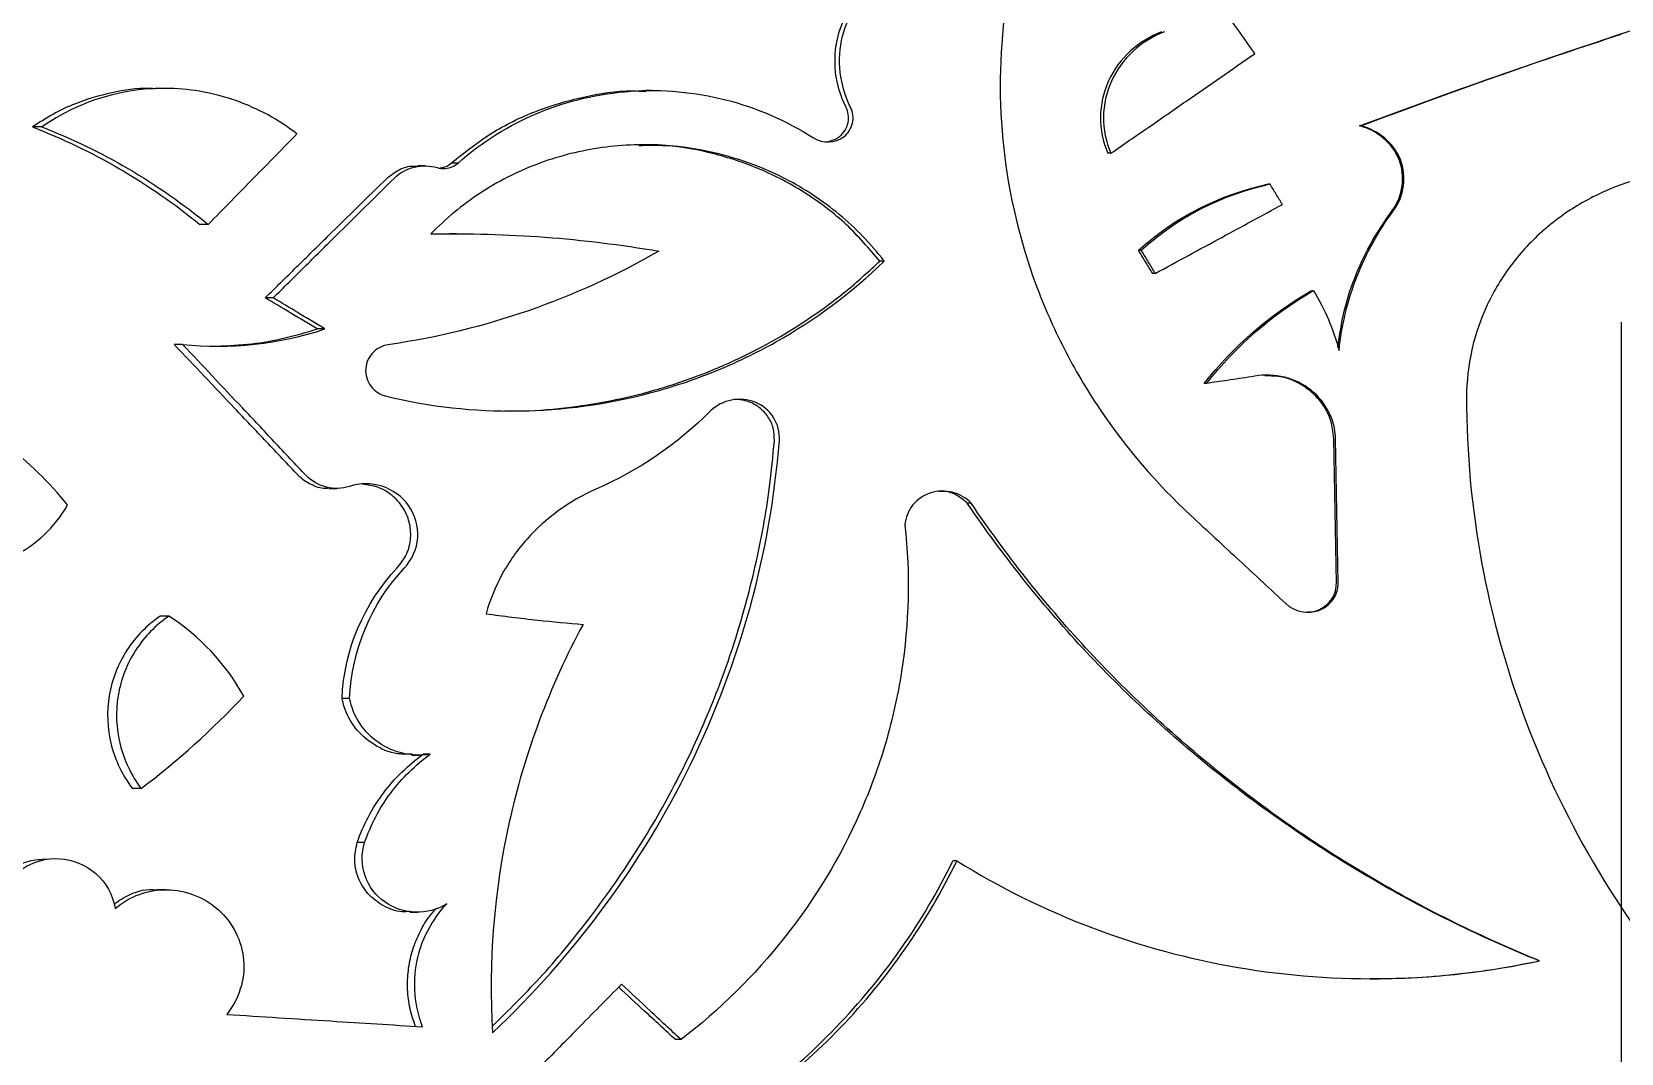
# Model space of a CAD drawing. Header units: millimetres. Extents: x 8 to 586, y 8 to 412.
# Drawn here: x 234.8 to 245.08, y 240.76 to 247.37 of the extents above; entities that cross this region are included whole.
import ezdxf

# ---------------------------------------------------------------- set-up
doc = ezdxf.new("R2010")
doc.units = ezdxf.units.MM
doc.linetypes.add('CENTERX2', pattern=[20.32, 12.7, -2.54, 2.54, -2.54])
doc.layers.add('CENTERLINE', color=4, linetype='CENTERX2')
doc.layers.add('OUTLINE', color=7, linetype='Continuous', lineweight=25)

msp = doc.modelspace()

# ---------------------------------------------------------------- linework, layer by layer
at = {"layer": 'CENTERLINE'}
msp.add_line((245.08011, 387.72801), (245.08011, 146.85692), dxfattribs=at)
at = {"layer": 'OUTLINE'}
for p, q in [((235.65954, 246.99973), (235.60121, 246.99973)), ((238.80991, 246.98591), (238.77248, 246.98591)), ((234.86812, 246.7503), (234.80774, 246.7503)), ((243.39882, 246.75797), (243.38887, 246.75797)), ((241.78065, 246.5802), (241.76114, 246.5802)), ((237.34595, 246.49912), (237.29922, 246.49912)), ((237.55896, 246.51697), (237.51448, 246.51697)), ((242.81069, 246.37999), (242.79727, 246.37999)), ((235.94366, 246.12039), (235.88961, 246.12039)), ((237.54934, 246.06021), (237.50366, 246.06021)), ((240.31488, 245.88323), (240.28669, 245.88323)), ((241.97725, 245.95119), (241.95889, 245.95119)), ((242.06704, 245.80292), (242.04921, 245.80292)), ((236.36424, 245.64618), (236.31266, 245.64618)), ((236.69868, 245.44501), (236.64908, 245.44501)), ((235.77826, 245.34522), (235.7232, 245.34522)), ((242.39946, 245.0929), (242.38359, 245.0929)), ((236.72481, 244.41412), (236.77507, 244.41412)), ((240.87689, 244.3196), (240.85199, 244.3196)), ((235.68946, 243.58958), (235.63381, 243.58958)), ((236.85796, 243.0564), (236.80921, 243.0564)), ((237.26127, 242.691), (237.30768, 242.691)), ((237.37916, 242.6964), (237.33349, 242.6964)), ((235.50979, 242.47471), (235.45303, 242.47471)), ((236.95482, 242.12533), (236.90662, 242.12533)), ((240.78482, 242.00854), (240.75934, 242.00854)), ((235.66976, 241.8211), (235.61355, 241.8211)), ((237.24818, 241.67526), (237.2947, 241.67526)), ((244.55296, 241.36108), (244.54983, 241.36108)), ((239.00096, 240.85204), (238.96486, 240.85204))]:
    msp.add_line(p, q, dxfattribs=at)
at = {"layer": 'OUTLINE', "flags": 128}
for points in [[(243.23949, 243.80265), (243.23543, 244.03559), (243.22934, 244.38497), (243.22324, 244.73436)], [(243.25033, 243.80265), (243.2463, 244.03559), (243.24024, 244.38497), (243.23417, 244.73436)]]:
    msp.add_lwpolyline(points, dxfattribs=at)
at = {"layer": 'OUTLINE'}
for points in [[(243.39882, 246.75796), (244.85762, 247.30723), (246.35014, 247.77839), (247.85672, 248.171)], [(234.80774, 246.75029), (235.19495, 246.6001), (235.56151, 246.38808), (235.88961, 246.1204)], [(234.86812, 246.75029), (235.25335, 246.6), (235.61775, 246.38786), (235.94366, 246.1204)], [(237.1478, 246.42026), (237.22002, 246.49113), (237.32793, 246.51533), (237.42459, 246.48768)], [(242.79727, 246.37998), (242.48564, 246.3128), (242.19433, 246.16574), (241.95889, 245.95119)], [(242.81069, 246.37998), (242.50057, 246.31274), (242.21097, 246.16544), (241.97725, 245.95119)], [(237.38301, 246.0587), (237.87402, 246.06836), (238.36812, 246.03138), (238.85744, 245.94811)], [(242.38359, 245.0929), (242.57503, 245.33463), (242.81198, 245.53774), (243.07794, 245.69385)], [(242.39946, 245.0929), (242.58956, 245.33437), (242.82505, 245.53758), (243.08972, 245.69385)], [(243.08972, 245.69385), (243.16366, 245.57364), (243.22009, 245.44312), (243.2564, 245.30674)], [(235.77826, 245.34521), (236.08716, 245.31257), (236.40153, 245.34656), (236.69868, 245.44501)], [(239.1919, 244.91482), (238.9778, 244.70032), (238.72447, 244.52932), (238.44932, 244.40855)], [(235.03432, 244.30769), (234.91604, 244.45425), (234.78098, 244.5852), (234.63343, 244.69814)], [(236.85686, 244.42748), (236.75994, 244.39631), (236.64924, 244.42283), (236.57729, 244.49729)], [(236.80921, 243.0564), (236.82143, 243.37237), (236.95244, 243.67386), (237.16563, 243.90043)], [(236.85796, 243.0564), (236.87007, 243.372), (236.99995, 243.67347), (237.21225, 243.90043)], [(236.17361, 243.07238), (236.05618, 243.28327), (235.88781, 243.46056), (235.68946, 243.58958)], [(235.50979, 242.4747), (235.74615, 242.65402), (235.96857, 242.85389), (236.17361, 243.07238)]]:
    msp.add_open_spline(points, degree=3, dxfattribs=at)
for points, knots in [([(240.06824, 246.87697), (239.99669, 247.0192), (239.97752, 247.18435), (240.05557, 247.49093), (240.15043, 247.62579), (240.27752, 247.71965)], [0, 0, 0, 0, 0.5, 0.5, 1, 1, 1, 1]), ([(240.0977, 246.87697), (240.02656, 247.01921), (240.00751, 247.18399), (240.0849, 247.49055), (240.17904, 247.62553), (240.30574, 247.71965)], [0, 0, 0, 0, 0.5, 0.5, 1, 1, 1, 1]), ([(241.09843, 247.51408), (241.05747, 247.21225), (241.05433, 246.9116), (241.12081, 246.31259), (241.19194, 246.01353), (241.34834, 245.59069), (241.40888, 245.453), (241.5468, 245.18411), (241.62461, 245.05242), (241.87787, 244.67626), (242.074, 244.44756), (242.29693, 244.24047)], [0, 0, 0, 0, 0.25, 0.25, 0.5, 0.5, 0.625, 0.625, 0.75, 0.75, 1, 1, 1, 1]), ([(242.71213, 247.224), (242.69468, 247.2486), (242.67724, 247.27319), (242.6598, 247.29777), (242.64235, 247.32236), (242.62491, 247.34695), (242.60746, 247.37154), (242.57401, 247.41871), (242.54055, 247.46587), (242.50709, 247.51304)], [0, 0, 0, 0, 0.000090469414, 0.000090469414, 0.000090469414, 0.000180938828, 0.000180938828, 0.000180938828, 0.000354470427, 0.000354470427, 0.000354470427, 0.000354470427]), ([(242.109, 247.36537), (242.03393, 247.33617), (241.96535, 247.29441), (241.84706, 247.18597), (241.7989, 247.12075), (241.73218, 246.97513), (241.71367, 246.89506), (241.71274, 246.73522), (241.72915, 246.65467), (241.76114, 246.5802)], [0, 0, 0, 0, 0.25, 0.25, 0.5, 0.5, 0.75, 0.75, 1, 1, 1, 1]), ([(242.12646, 247.36537), (242.05157, 247.33607), (241.98323, 247.29413), (241.86559, 247.18543), (241.81777, 247.12007), (241.75169, 246.97452), (241.7334, 246.89454), (241.73258, 246.73501), (241.74888, 246.6546), (241.78065, 246.5802)], [0, 0, 0, 0, 0.25, 0.25, 0.5, 0.5, 0.75, 0.75, 1, 1, 1, 1]), ([(243.38887, 246.75797), (243.7017, 246.87323), (244.26215, 247.07973), (244.82992, 247.26726), (245.08077, 247.35011)], [0, 0, 0, 0, 0.55818023, 1, 1, 1, 1]), ([(241.78065, 246.5802), (241.86145, 246.63614), (241.94228, 246.69208), (242.02315, 246.74801), (242.10402, 246.80395), (242.18492, 246.85988), (242.26585, 246.91581), (242.41451, 247.01855), (242.56327, 247.12128), (242.71213, 247.224)], [0, 0, 0, 0, 0.00029611535, 0.00029611535, 0.00029611535, 0.0005922307, 0.0005922307, 0.0005922307, 0.00113617513, 0.00113617513, 0.00113617513, 0.00113617513]), ([(235.60149, 246.99698), (235.58869, 246.99786), (235.49401, 247.00436), (235.31789, 246.9755), (235.11024, 246.91605), (234.94019, 246.83676), (234.85189, 246.77912), (234.80774, 246.7503)], [0, 0, 0, 0, 0.04547202, 0.33629301, 0.62711094, 0.81354882, 1, 1, 1, 1]), ([(236.51733, 246.70521), (236.39778, 246.79765), (236.26784, 246.86856), (235.98777, 246.96823), (235.84261, 246.99516), (235.40245, 247.00725), (235.1106, 246.9213), (234.86812, 246.75029)], [0, 0, 0, 0, 0.25, 0.25, 0.5, 0.5, 1, 1, 1, 1]), ([(237.55896, 246.51697), (237.71431, 246.65501), (237.88791, 246.76252), (238.26969, 246.92038), (238.46943, 246.96692), (239.08781, 247.00994), (239.50484, 246.90575), (239.8581, 246.67925)], [0, 0, 0, 0, 0.25, 0.25, 0.5, 0.5, 1, 1, 1, 1]), ([(237.51448, 246.51697), (237.59885, 246.58387), (237.76761, 246.71769), (238.05887, 246.86007), (238.3675, 246.94965), (238.60913, 246.99001), (238.74455, 246.98216), (238.77261, 246.98053)], [0, 0, 0, 0, 0.23484666, 0.4697628, 0.70422344, 0.93870587, 1, 1, 1, 1]), ([(239.8581, 246.67925), (239.91793, 246.6422), (239.99919, 246.64505), (240.0811, 246.70896), (240.10165, 246.74001), (240.1175, 246.80808), (240.11305, 246.84501), (240.0977, 246.87697)], [0, 0, 0, 0, 0.5, 0.5, 0.75, 0.75, 1, 1, 1, 1]), ([(239.94686, 246.65533), (239.9653, 246.65974), (240.0025, 246.66863), (240.04764, 246.70519), (240.07696, 246.75255), (240.08689, 246.80491), (240.08109, 246.84716), (240.07135, 246.86975), (240.06824, 246.87697)], [0, 0, 0, 0, 0.19274885, 0.38893996, 0.57658078, 0.75046449, 0.92019681, 1, 1, 1, 1]), ([(235.94366, 246.1204), (235.99287, 246.17071), (236.04212, 246.22102), (236.0914, 246.27133), (236.14069, 246.32164), (236.19, 246.37195), (236.23936, 246.42225), (236.33189, 246.51658), (236.42455, 246.6109), (236.51733, 246.70521)], [0, 0, 0, 0, 0.000215889534, 0.000215889534, 0.000215889534, 0.000431779068, 0.000431779068, 0.000431779068, 0.000836576874, 0.000836576874, 0.000836576874, 0.000836576874]), ([(243.59971, 246.20982), (243.6695, 246.3037), (243.68768, 246.43097), (243.60046, 246.64841), (243.50184, 246.72806), (243.38887, 246.75796)], [0, 0, 0, 0, 0.5, 0.5, 1, 1, 1, 1]), ([(243.60842, 246.20982), (243.6778, 246.30371), (243.6958, 246.43065), (243.60959, 246.64778), (243.51153, 246.72795), (243.39882, 246.75796)], [0, 0, 0, 0, 0.5, 0.5, 1, 1, 1, 1]), ([(240.31488, 245.88322), (240.22859, 245.99546), (240.13141, 246.09559), (239.91705, 246.27348), (239.79843, 246.35171), (239.42783, 246.54285), (239.1531, 246.61691), (238.74101, 246.64056), (238.6011, 246.63403), (238.32891, 246.59237), (238.1965, 246.55766), (237.93918, 246.45984), (237.81472, 246.39654), (237.58602, 246.24638), (237.48012, 246.159), (237.38301, 246.0587)], [0, 0, 0, 0, 0.125, 0.125, 0.25, 0.25, 0.5, 0.5, 0.625, 0.625, 0.75, 0.75, 0.875, 0.875, 1, 1, 1, 1]), ([(240.28669, 245.88323), (240.21731, 245.96423), (240.07646, 246.12868), (239.81805, 246.32369), (239.53237, 246.47792), (239.22471, 246.5809), (238.95199, 246.63393), (238.7849, 246.63019), (238.72716, 246.6289)], [0, 0, 0, 0, 0.17703053, 0.35939726, 0.53635863, 0.7180546, 0.90257715, 1, 1, 1, 1]), ([(237.10088, 246.42026), (237.12592, 246.43971), (237.17598, 246.47858), (237.24871, 246.50115), (237.28968, 246.49675), (237.2993, 246.49572)], [0, 0, 0, 0, 0.4338943, 0.86717503, 1, 1, 1, 1]), ([(237.42459, 246.48768), (237.44113, 246.48313), (237.4586, 246.48106), (237.47566, 246.48221), (237.4928, 246.48336), (237.51, 246.48784), (237.52557, 246.49522), (237.53754, 246.5009), (237.54881, 246.50834), (237.55896, 246.51697)], [0, 0, 0, 0, 0.000052676632, 0.000052676632, 0.000052676632, 0.000105710979, 0.000105710979, 0.000105710979, 0.000146159167, 0.000146159167, 0.000146159167, 0.000146159167]), ([(237.44388, 246.48562), (237.45682, 246.48797), (237.48279, 246.49269), (237.50389, 246.50886), (237.51448, 246.51697)], [0, 0, 0, 0, 0.4983236, 1, 1, 1, 1]), ([(245.71177, 246.47265), (245.50595, 246.48161), (245.30264, 246.45272), (245.01163, 246.3537), (244.91898, 246.31204), (244.74245, 246.21127), (244.65769, 246.15128), (244.50398, 246.01723), (244.43459, 245.94323), (244.31125, 245.78082), (244.2574, 245.69193), (244.12814, 245.41581), (244.08127, 245.21174), (244.08072, 245.00538)], [0, 0, 0, 0, 0.25, 0.25, 0.375, 0.375, 0.5, 0.5, 0.625, 0.625, 0.75, 0.75, 1, 1, 1, 1]), ([(236.31266, 245.64619), (236.38008, 245.71264), (236.44757, 245.77909), (236.51511, 245.84554), (236.58266, 245.91199), (236.65027, 245.97844), (236.71793, 246.04488), (236.84537, 246.17002), (236.97302, 246.29515), (237.10088, 246.42026)], [0, 0, 0, 0, 0.00029001574, 0.00029001574, 0.00029001574, 0.00058003149, 0.00058003149, 0.00058003149, 0.00112621443, 0.00112621443, 0.00112621443, 0.00112621443]), ([(236.36424, 245.64619), (236.43147, 245.71285), (236.49876, 245.77951), (236.56612, 245.84616), (236.63348, 245.91282), (236.70089, 245.97947), (236.76837, 246.04612), (236.89464, 246.17084), (237.02111, 246.29556), (237.1478, 246.42026)], [0, 0, 0, 0, 0.00029001574, 0.00029001574, 0.00029001574, 0.00058003149, 0.00058003149, 0.00058003149, 0.00112272642, 0.00112272642, 0.00112272642, 0.00112272642]), ([(242.88984, 246.24946), (242.88313, 246.26052), (242.87642, 246.27158), (242.86972, 246.28264), (242.86301, 246.2937), (242.8563, 246.30476), (242.84959, 246.31583), (242.83663, 246.33721), (242.82366, 246.3586), (242.81069, 246.37998)], [0, 0, 0, 0, 0.000038813263, 0.000038813263, 0.000038813263, 0.000077626525, 0.000077626525, 0.000077626525, 0.000152663534, 0.000152663534, 0.000152663534, 0.000152663534]), ([(242.06704, 245.80292), (242.13887, 245.84196), (242.21072, 245.88099), (242.2826, 245.92002), (242.35448, 245.95905), (242.42638, 245.99808), (242.4983, 246.03711), (242.62874, 246.10789), (242.75926, 246.17868), (242.88984, 246.24946)], [0, 0, 0, 0, 0.000246235841, 0.000246235841, 0.000246235841, 0.000492471681, 0.000492471681, 0.000492471681, 0.000939087976, 0.000939087976, 0.000939087976, 0.000939087976]), ([(243.24924, 245.32755), (243.26049, 245.40529), (243.28399, 245.56776), (243.36221, 245.79726), (243.466, 246.01627), (243.55491, 246.14495), (243.59971, 246.20982)], [0, 0, 0, 0, 0.24495741, 0.51189655, 0.75398515, 1, 1, 1, 1]), ([(243.2564, 245.30674), (243.27288, 245.47005), (243.31179, 245.63028), (243.43147, 245.93554), (243.51088, 246.07799), (243.60842, 246.20982)], [0, 0, 0, 0, 0.5, 0.5, 1, 1, 1, 1]), ([(237.09553, 245.01016), (237.37751, 244.94235), (237.66232, 244.91107), (238.2375, 244.91868), (238.52893, 244.95887), (238.94672, 245.07058), (239.08377, 245.11627), (239.35315, 245.2255), (239.48619, 245.28955), (239.86808, 245.50407), (240.10229, 245.67764), (240.31488, 245.88322)], [0, 0, 0, 0, 0.25, 0.25, 0.5, 0.5, 0.625, 0.625, 0.75, 0.75, 1, 1, 1, 1]), ([(238.85744, 245.94811), (238.5883, 245.7928), (238.30571, 245.66405), (237.72268, 245.46218), (237.4244, 245.38961), (237.12118, 245.34521)], [0, 0, 0, 0, 0.5, 0.5, 1, 1, 1, 1]), ([(237.86132, 244.9171), (237.88802, 244.91633), (238.01677, 244.91266), (238.24506, 244.93223), (238.54344, 244.97633), (238.8376, 245.04751), (239.12806, 245.14416), (239.39826, 245.2615), (239.64491, 245.39358), (239.87001, 245.53739), (240.08616, 245.69905), (240.21984, 245.82183), (240.28669, 245.88323)], [0, 0, 0, 0, 0.03020796, 0.14564603, 0.25783846, 0.37003317, 0.48555231, 0.60106405, 0.6995858, 0.79810582, 0.89904928, 1, 1, 1, 1]), ([(241.95889, 245.95119), (241.96653, 245.93864), (241.97417, 245.9261), (241.98182, 245.91355), (241.98946, 245.901), (241.9971, 245.88846), (242.00475, 245.87591), (242.01957, 245.85158), (242.03439, 245.82725), (242.04921, 245.80292)], [0, 0, 0, 0, 0.000044088405, 0.000044088405, 0.000044088405, 0.00008817681, 0.00008817681, 0.00008817681, 0.00017367417, 0.00017367417, 0.00017367417, 0.00017367417]), ([(241.97725, 245.95119), (241.98486, 245.93862), (241.99247, 245.92606), (242.00008, 245.91349), (242.00769, 245.90092), (242.0153, 245.88836), (242.02291, 245.87579), (242.03762, 245.8515), (242.05233, 245.82721), (242.06704, 245.80292)], [0, 0, 0, 0, 0.000044088405, 0.000044088405, 0.000044088405, 0.00008817681, 0.00008817681, 0.00008817681, 0.000173398104, 0.000173398104, 0.000173398104, 0.000173398104]), ([(236.64907, 245.44501), (236.61981, 245.46249), (236.59055, 245.47997), (236.5613, 245.49746), (236.53205, 245.51494), (236.50281, 245.53242), (236.47358, 245.5499), (236.41991, 245.58199), (236.36627, 245.61409), (236.31266, 245.64619)], [0, 0, 0, 0, 0.000104449059, 0.000104449059, 0.000104449059, 0.000208898119, 0.000208898119, 0.000208898119, 0.000400691089, 0.000400691089, 0.000400691089, 0.000400691089]), ([(236.69868, 245.44501), (236.66946, 245.46257), (236.64024, 245.48013), (236.61104, 245.49769), (236.58183, 245.51524), (236.55263, 245.5328), (236.52345, 245.55036), (236.47035, 245.5823), (236.41728, 245.61424), (236.36424, 245.64619)], [0, 0, 0, 0, 0.00010444906, 0.00010444906, 0.00010444906, 0.000208898119, 0.000208898119, 0.000208898119, 0.000398929546, 0.000398929546, 0.000398929546, 0.000398929546]), ([(235.9978, 245.33446), (236.07374, 245.3377), (236.22156, 245.34399), (236.43986, 245.38267), (236.57912, 245.42417), (236.64908, 245.44501)], [0, 0, 0, 0, 0.34455409, 0.67078764, 1, 1, 1, 1]), ([(236.52693, 244.49729), (236.45787, 244.56995), (236.38885, 244.64262), (236.31989, 244.71528), (236.25093, 244.78794), (236.18201, 244.86059), (236.11315, 244.93325), (235.98298, 245.07058), (235.853, 245.2079), (235.7232, 245.34521)], [0, 0, 0, 0, 0.00030465632, 0.00030465632, 0.00030465632, 0.00060931263, 0.00060931263, 0.00060931263, 0.00118517948, 0.00118517948, 0.00118517948, 0.00118517948]), ([(236.57729, 244.49729), (236.50843, 244.57016), (236.43962, 244.64303), (236.37087, 244.7159), (236.30211, 244.78877), (236.2334, 244.86164), (236.16474, 244.9345), (236.03573, 245.07141), (235.9069, 245.20832), (235.77826, 245.34521)], [0, 0, 0, 0, 0.00030465632, 0.00030465632, 0.00030465632, 0.00060931263, 0.00060931263, 0.00060931263, 0.00118178132, 0.00118178132, 0.00118178132, 0.00118178132]), ([(237.12118, 245.34521), (237.08125, 245.34135), (237.04303, 245.32535), (236.98495, 245.27011), (236.96524, 245.23118), (236.95897, 245.14954), (236.97107, 245.10767), (237.02068, 245.04213), (237.05645, 245.02021), (237.09553, 245.01016)], [0, 0, 0, 0, 0.25, 0.25, 0.5, 0.5, 0.75, 0.75, 1, 1, 1, 1]), ([(243.23417, 244.73436), (243.23122, 244.86475), (243.16225, 244.98835), (242.95144, 245.13799), (242.8144, 245.16352), (242.68756, 245.13549)], [0, 0, 0, 0, 0.5, 0.5, 1, 1, 1, 1]), ([(243.22324, 244.73436), (243.2177, 244.77982), (243.20662, 244.8707), (243.13356, 244.99129), (243.02672, 245.08351), (242.9022, 245.13972), (242.81517, 245.14138), (242.7769, 245.1421)], [0, 0, 0, 0, 0.20300705, 0.40592446, 0.61244985, 0.82956229, 1, 1, 1, 1]), ([(242.68756, 245.13549), (242.66206, 245.13172), (242.63655, 245.12795), (242.61105, 245.12418), (242.58555, 245.12041), (242.56005, 245.11664), (242.53455, 245.11287), (242.48951, 245.10622), (242.44448, 245.09956), (242.39946, 245.0929)], [0, 0, 0, 0, 0.000077560395, 0.000077560395, 0.000077560395, 0.00015512079, 0.00015512079, 0.00015512079, 0.000292120091, 0.000292120091, 0.000292120091, 0.000292120091]), ([(239.63722, 244.72317), (239.64083, 244.77599), (239.62716, 244.82863), (239.57027, 244.91721), (239.52809, 244.95133), (239.38381, 245.01039), (239.26675, 244.98816), (239.1919, 244.91482)], [0, 0, 0, 0, 0.25, 0.25, 0.5, 0.5, 1, 1, 1, 1]), ([(239.60499, 244.72317), (239.60424, 244.75042), (239.60272, 244.80492), (239.56655, 244.88032), (239.50932, 244.94023), (239.43839, 244.98013), (239.38645, 244.98558), (239.36241, 244.9881)], [0, 0, 0, 0, 0.20187887, 0.4037424, 0.60728957, 0.81825232, 1, 1, 1, 1]), ([(244.08072, 245.00538), (244.08057, 244.64399), (244.11352, 244.28834), (244.24229, 243.58798), (244.33879, 243.24152), (244.59432, 242.56761), (244.75055, 242.24652), (245.11685, 241.6344), (245.32812, 241.34206), (245.564, 241.0686)], [0, 0, 0, 0, 0.25, 0.25, 0.5, 0.5, 0.75, 0.75, 1, 1, 1, 1]), ([(237.78139, 240.93942), (237.88463, 241.0412), (238.10542, 241.25883), (238.41247, 241.63067), (238.70508, 242.04575), (238.96119, 242.48597), (239.17686, 242.94294), (239.35353, 243.41791), (239.48849, 243.91243), (239.56922, 244.3514), (239.59538, 244.62326), (239.60499, 244.72317)], [0, 0, 0, 0, 0.10211542, 0.21836111, 0.33796199, 0.45755351, 0.5738651, 0.69016992, 0.8102137, 0.93025557, 1, 1, 1, 1]), ([(237.78252, 240.89648), (238.04586, 241.14525), (238.28446, 241.41424), (238.71208, 241.99211), (238.90224, 242.30334), (239.22281, 242.95858), (239.35097, 243.29689), (239.54346, 243.99458), (239.6079, 244.35635), (239.63722, 244.72317)], [0, 0, 0, 0, 0.25, 0.25, 0.5, 0.5, 0.75, 0.75, 1, 1, 1, 1]), ([(236.72533, 244.41597), (236.7213, 244.41534), (236.6856, 244.40973), (236.61786, 244.43114), (236.55768, 244.46679), (236.53101, 244.49323), (236.52693, 244.49728)], [0, 0, 0, 0, 0.0559186, 0.49446038, 0.92255993, 1, 1, 1, 1]), ([(237.21225, 243.90043), (237.26176, 243.95383), (237.29325, 244.02274), (237.30346, 244.17028), (237.28187, 244.24422), (237.19709, 244.36332), (237.13544, 244.407), (236.99871, 244.45036), (236.92521, 244.44944), (236.85686, 244.42748)], [0, 0, 0, 0, 0.25, 0.25, 0.5, 0.5, 0.75, 0.75, 1, 1, 1, 1]), ([(237.16563, 243.90043), (237.18791, 243.92871), (237.23256, 243.98538), (237.25756, 244.09226), (237.24884, 244.19842), (237.20584, 244.29501), (237.13383, 244.3737), (237.04347, 244.42793), (236.97602, 244.43667), (236.94463, 244.44073)], [0, 0, 0, 0, 0.147084317, 0.294778244, 0.43468916, 0.574600074, 0.717345041, 0.868419773, 1, 1, 1, 1]), ([(238.44932, 244.40855), (238.27999, 244.33429), (238.12738, 244.22452), (237.94449, 244.01887), (237.88985, 243.94244), (237.80074, 243.7803), (237.76585, 243.69453), (237.74015, 243.60428)], [0, 0, 0, 0, 0.5, 0.5, 0.75, 0.75, 1, 1, 1, 1]), ([(240.87689, 244.3196), (240.81103, 244.38912), (240.70563, 244.41392), (240.57142, 244.37154), (240.53071, 244.34479), (240.47044, 244.27094), (240.45214, 244.22544), (240.4485, 244.17759)], [0, 0, 0, 0, 0.5, 0.5, 0.75, 0.75, 1, 1, 1, 1]), ([(240.85199, 244.3196), (240.83054, 244.33765), (240.78766, 244.3737), (240.7202, 244.39732), (240.67976, 244.39468), (240.66712, 244.39386)], [0, 0, 0, 0, 0.40784598, 0.81499126, 1, 1, 1, 1]), ([(244.54983, 241.36109), (244.17716, 241.51236), (243.81701, 241.68831), (243.12311, 242.09223), (242.79145, 242.31921), (242.16454, 242.81875), (241.86901, 243.09172), (241.32647, 243.67538), (241.07781, 243.98729), (240.85199, 244.3196)], [0, 0, 0, 0, 0.25, 0.25, 0.5, 0.5, 0.75, 0.75, 1, 1, 1, 1]), ([(244.55296, 241.36109), (244.18191, 241.5126), (243.82348, 241.6888), (243.13311, 242.09322), (242.80333, 242.32037), (242.18017, 242.82012), (241.8866, 243.09304), (241.34784, 243.6763), (241.101, 243.98786), (240.87689, 244.3196)], [0, 0, 0, 0, 0.25, 0.25, 0.5, 0.5, 0.75, 0.75, 1, 1, 1, 1]), ([(234.22456, 243.89374), (234.30398, 243.88513), (234.38271, 243.88794), (234.5388, 243.91588), (234.61534, 243.94125), (234.82868, 244.04832), (234.9521, 244.16335), (235.03432, 244.30769)], [0, 0, 0, 0, 0.25, 0.25, 0.5, 0.5, 1, 1, 1, 1]), ([(242.29693, 244.24047), (242.34988, 244.19135), (242.40284, 244.14223), (242.4558, 244.09311), (242.50877, 244.044), (242.56174, 243.99487), (242.61472, 243.94575), (242.71351, 243.85414), (242.81233, 243.76252), (242.91116, 243.6709)], [0, 0, 0, 0, 0.000216892398, 0.000216892398, 0.000216892398, 0.000433784797, 0.000433784797, 0.000433784797, 0.000838281959, 0.000838281959, 0.000838281959, 0.000838281959]), ([(240.4485, 244.17759), (240.4834, 243.85932), (240.47574, 243.54373), (240.40259, 243.07424), (240.36742, 242.91742), (240.27791, 242.61342), (240.2236, 242.46549), (240.03282, 242.03354), (239.86594, 241.75853), (239.47601, 241.26629), (239.25115, 241.04492), (239.00096, 240.85205)], [0, 0, 0, 0, 0.25, 0.25, 0.375, 0.375, 0.5, 0.5, 0.75, 0.75, 1, 1, 1, 1]), ([(242.91116, 243.6709), (242.96691, 243.61684), (243.05341, 243.59939), (243.16107, 243.63922), (243.19309, 243.6628), (243.23826, 243.72591), (243.25034, 243.76379), (243.25033, 243.80265)], [0, 0, 0, 0, 0.5, 0.5, 0.75, 0.75, 1, 1, 1, 1]), ([(243.04206, 243.61573), (243.05885, 243.61592), (243.09912, 243.61639), (243.1578, 243.64417), (243.20717, 243.69124), (243.23513, 243.74749), (243.23816, 243.78578), (243.23949, 243.80265)], [0, 0, 0, 0, 0.16528186, 0.39640368, 0.62181234, 0.833369, 1, 1, 1, 1]), ([(237.74015, 243.60428), (237.79581, 243.59671), (237.85155, 243.58952), (237.90737, 243.58272), (237.96318, 243.57591), (238.01906, 243.56949), (238.07501, 243.56344), (238.17242, 243.55292), (238.27003, 243.54354), (238.36781, 243.5353)], [0, 0, 0, 0, 0.000172457334, 0.000172457334, 0.000172457334, 0.000344914586, 0.000344914586, 0.000344914586, 0.000645147971, 0.000645147971, 0.000645147971, 0.000645147971]), ([(235.63381, 243.58958), (235.54791, 243.53095), (235.47432, 243.45623), (235.36041, 243.2804), (235.32105, 243.18009), (235.2861, 242.97151), (235.29042, 242.86222), (235.34188, 242.6567), (235.38919, 242.55938), (235.45303, 242.4747)], [0, 0, 0, 0, 0.25, 0.25, 0.5, 0.5, 0.75, 0.75, 1, 1, 1, 1]), ([(235.68946, 243.58958), (235.60382, 243.53079), (235.5306, 243.45587), (235.41742, 243.27986), (235.37841, 243.17956), (235.34382, 242.97119), (235.34815, 242.86208), (235.39927, 242.65679), (235.44627, 242.55945), (235.50979, 242.4747)], [0, 0, 0, 0, 0.25, 0.25, 0.5, 0.5, 0.75, 0.75, 1, 1, 1, 1]), ([(238.36781, 243.5353), (238.15048, 243.13405), (237.98913, 242.70369), (237.79085, 241.80929), (237.75513, 241.35509), (237.78252, 240.89648)], [0, 0, 0, 0, 0.5, 0.5, 1, 1, 1, 1]), ([(237.26142, 242.698), (237.23028, 242.69701), (237.14375, 242.69426), (237.01094, 242.75247), (236.88934, 242.85921), (236.8291, 242.97095), (236.81334, 243.03866), (236.80921, 243.0564)], [0, 0, 0, 0, 0.14989314, 0.41645097, 0.67249018, 0.91418272, 1, 1, 1, 1]), ([(237.37916, 242.69641), (237.26401, 242.67899), (237.14501, 242.7042), (236.951, 242.83464), (236.88061, 242.93877), (236.85796, 243.0564)], [0, 0, 0, 0, 0.5, 0.5, 1, 1, 1, 1]), ([(236.90662, 242.12533), (236.94636, 242.24094), (237.00396, 242.34912), (237.14957, 242.54259), (237.23581, 242.62612), (237.33349, 242.69641)], [0, 0, 0, 0, 0.5, 0.5, 1, 1, 1, 1]), ([(236.95482, 242.12533), (236.99425, 242.24075), (237.05142, 242.34885), (237.1961, 242.54235), (237.28188, 242.626), (237.37916, 242.69641)], [0, 0, 0, 0, 0.5, 0.5, 1, 1, 1, 1]), ([(237.24801, 241.6804), (237.23126, 241.67912), (237.17173, 241.6746), (237.07326, 241.71245), (236.97253, 241.78923), (236.90879, 241.89462), (236.88278, 242.01211), (236.89865, 242.0875), (236.90662, 242.12533)], [0, 0, 0, 0, 0.07787431, 0.27668864, 0.46997714, 0.65358431, 0.82616534, 1, 1, 1, 1]), ([(237.48596, 241.7294), (237.42494, 241.69174), (237.35437, 241.6734), (237.21358, 241.67742), (237.14292, 241.70051), (237.02718, 241.78285), (236.98125, 241.84277), (236.93406, 241.98031), (236.93307, 242.05566), (236.95482, 242.12533)], [0, 0, 0, 0, 0.25, 0.25, 0.5, 0.5, 0.75, 0.75, 1, 1, 1, 1]), ([(234.52962, 241.74824), (234.54552, 241.78775), (234.57731, 241.86671), (234.66993, 241.95533), (234.77991, 242.01299), (234.86064, 242.01742), (234.89902, 242.01952)], [0, 0, 0, 0, 0.25171782, 0.50309281, 0.76377666, 1, 1, 1, 1]), ([(234.59185, 241.74825), (234.6168, 241.83379), (234.6708, 241.90681), (234.81275, 242.00394), (234.89765, 242.02684), (235.06807, 242.01627), (235.15033, 241.98304), (235.28146, 241.86832), (235.32701, 241.78792), (235.34247, 241.69962)], [0, 0, 0, 0, 0.25, 0.25, 0.5, 0.5, 0.75, 0.75, 1, 1, 1, 1]), ([(238.95512, 240.13389), (239.34115, 240.34413), (239.69515, 240.61246), (240.30973, 241.24814), (240.56489, 241.60829), (240.75934, 242.00854)], [0, 0, 0, 0, 0.5, 0.5, 1, 1, 1, 1]), ([(238.99129, 240.13389), (239.37568, 240.34449), (239.72781, 240.61321), (240.33853, 241.24898), (240.59187, 241.60901), (240.78482, 242.00854)], [0, 0, 0, 0, 0.5, 0.5, 1, 1, 1, 1]), ([(240.78482, 242.00854), (241.06289, 241.83454), (241.3555, 241.68985), (241.96937, 241.45771), (242.28328, 241.37313), (242.92237, 241.26415), (243.25065, 241.23977), (243.90601, 241.25397), (244.2309, 241.2919), (244.55296, 241.36109)], [0, 0, 0, 0, 0.25, 0.25, 0.5, 0.5, 0.75, 0.75, 1, 1, 1, 1]), ([(235.33317, 241.72826), (235.36625, 241.7499), (235.44803, 241.80342), (235.5515, 241.83024), (235.61134, 241.82028), (235.61376, 241.81987)], [0, 0, 0, 0, 0.39455935, 0.97559407, 1, 1, 1, 1]), ([(235.34247, 241.69962), (235.43586, 241.77995), (235.55487, 241.82254), (235.7973, 241.81957), (235.91709, 241.77401), (236.10131, 241.60892), (236.16242, 241.48954), (236.18297, 241.23975), (236.14169, 241.11203), (236.06301, 241.01545)], [0, 0, 0, 0, 0.25, 0.25, 0.5, 0.5, 0.75, 0.75, 1, 1, 1, 1]), ([(237.28417, 240.93489), (237.271, 240.97403), (237.24466, 241.05231), (237.22964, 241.1761), (237.23433, 241.30021), (237.25911, 241.42174), (237.30405, 241.53635), (237.35778, 241.63131), (237.4017, 241.68242), (237.41919, 241.70277)], [0, 0, 0, 0, 0.15037131, 0.30072363, 0.45115575, 0.6016021, 0.75127866, 0.90099096, 1, 1, 1, 1]), ([(237.33018, 240.93489), (237.27805, 241.06911), (237.26511, 241.2162), (237.32043, 241.49534), (237.3889, 241.62572), (237.48596, 241.7294)], [0, 0, 0, 0, 0.5, 0.5, 1, 1, 1, 1]), ([(243.45686, 241.24768), (243.52012, 241.24755), (243.68365, 241.2472), (243.94843, 241.26654), (244.25025, 241.30226), (244.44997, 241.34147), (244.54983, 241.36108)], [0, 0, 0, 0, 0.17242114, 0.44577205, 0.72288559, 1, 1, 1, 1]), ([(238.61625, 241.21018), (238.56864, 241.16198), (238.52106, 241.11378), (238.4735, 241.06558), (238.42594, 241.01738), (238.37841, 240.96917), (238.3309, 240.92097), (238.24212, 240.83089), (238.15344, 240.74081), (238.06484, 240.65073)], [0, 0, 0, 0, 0.000205638205, 0.000205638205, 0.000205638205, 0.00041127641, 0.00041127641, 0.00041127641, 0.000795530132, 0.000795530132, 0.000795530132, 0.000795530132]), ([(238.96486, 240.85204), (238.93152, 240.88288), (238.86485, 240.94455), (238.7425, 241.05774), (238.65357, 241.1401), (238.59792, 241.19163)], [0, 0, 0, 0, 0.27238986, 0.54476343, 1, 1, 1, 1]), ([(239.00096, 240.85205), (238.9677, 240.88298), (238.93445, 240.91391), (238.90121, 240.94484), (238.86797, 240.97577), (238.83474, 241.00671), (238.80151, 241.03764), (238.73973, 241.09515), (238.67797, 241.15267), (238.61625, 241.21018)], [0, 0, 0, 0, 0.000137202781, 0.000137202781, 0.000137202781, 0.000274405562, 0.000274405562, 0.000274405562, 0.000529541142, 0.000529541142, 0.000529541142, 0.000529541142]), ([(236.06301, 241.01545), (236.17504, 241.00829), (236.28723, 241.00113), (236.39958, 240.99397), (236.51192, 240.98682), (236.62442, 240.97966), (236.73707, 240.9725), (236.93432, 240.95996), (237.13204, 240.94743), (237.33018, 240.93489)], [0, 0, 0, 0, 0.00034933188, 0.00034933188, 0.00034933188, 0.00069866375, 0.00069866375, 0.00069866375, 0.00131040719, 0.00131040719, 0.00131040719, 0.00131040719])]:
    msp.add_open_spline(points, degree=3, knots=knots, dxfattribs=at)

doc.saveas('drawing.dxf')
